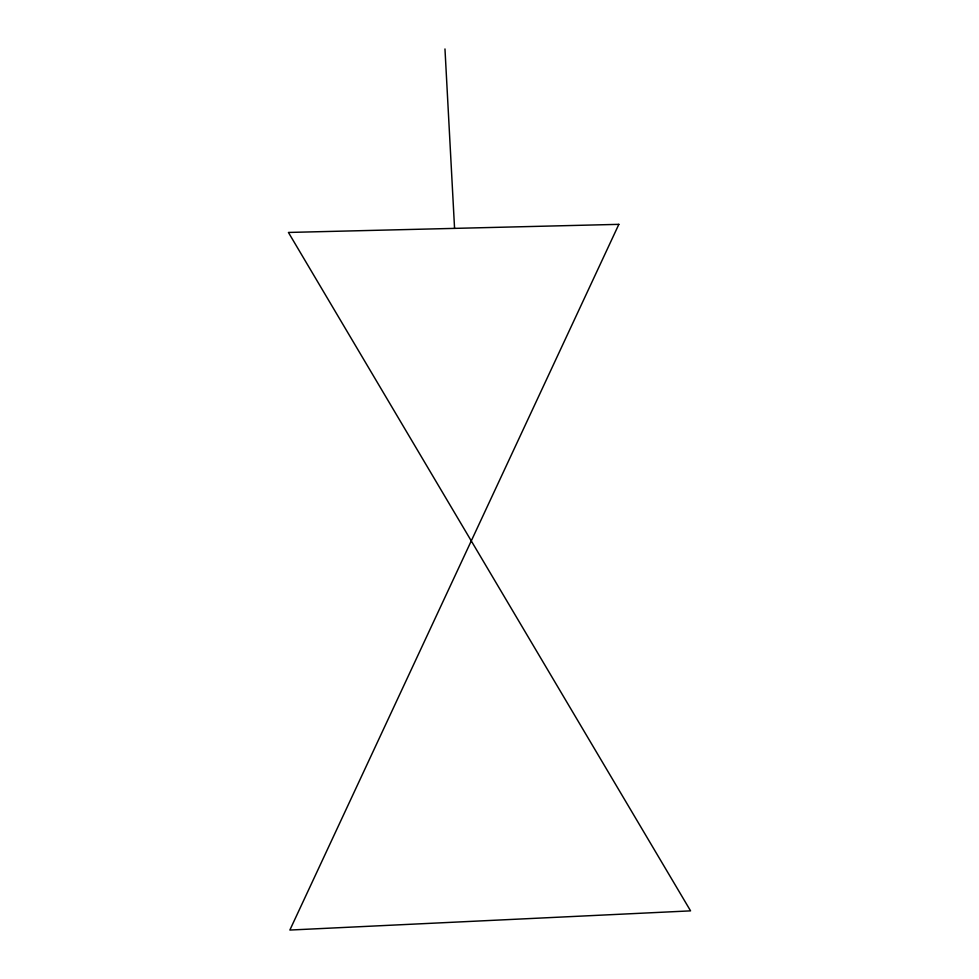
<?xml version="1.0" encoding="UTF-8"?>
<svg xmlns="http://www.w3.org/2000/svg" width="979" height="979" viewBox="0 0 979 979"><rect width="100%" height="100%" fill="white"/><g stroke="black" fill="none" stroke-linecap="round" stroke-linejoin="round"><path stroke-width="1.47" d="M444.968 48.95L454.562 228.376M618.85 224.35L289.857 930.05L690.574 910.862L288.426 232.451L618.85 224.35"/></g></svg>
